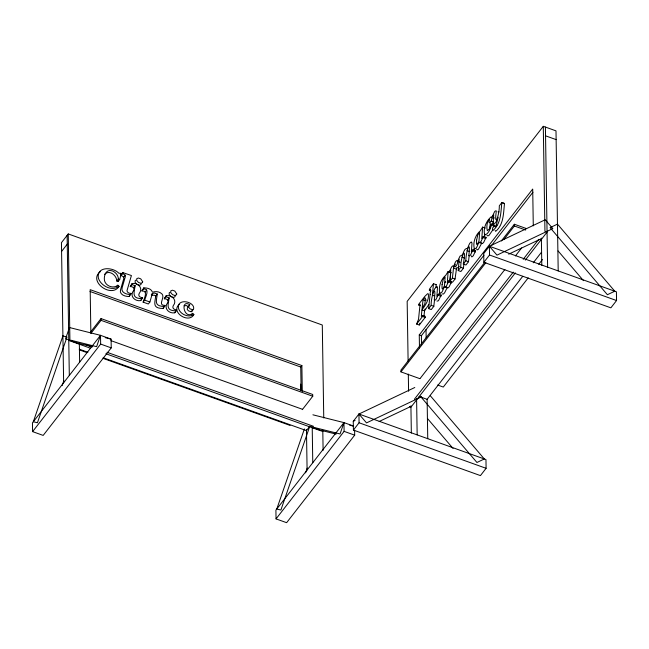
<?xml version="1.0" encoding="UTF-8"?>
<svg xmlns="http://www.w3.org/2000/svg" width="649" height="649" viewBox="0 0 649 649"><rect width="100%" height="100%" fill="white"/><g stroke="black" fill="none" stroke-linecap="round" stroke-linejoin="round"><path stroke-width="0.97" d="M489.468 229.381L490.295 223.337M492.145 216.888L494.546 211.752L495.357 210.884L496.347 210.957C493.824 228.789 499.414 215.947 499.324 205.806L501.864 202.561C500.768 211.907 501.133 223.824 493.021 230.387L492.469 229.535A2.409 0.844 -70.3 0 1 493.126 227.028L494.36 225.657L495.69 226.777L496.023 226.193L498.164 217.269L495.779 222.429L493.605 224.603L493.102 223.443L493.759 214.722L492.145 216.888L493.905 217.52M501.75 202.512L504.508 203.51C503.421 212.856 503.778 224.773 495.666 231.336L495.114 230.476M456.604 267.713L455.063 278.989L452.523 282.258L449.879 281.309L450.795 269.952L449.189 272.118L450.958 272.75M449.879 281.309L452.418 278.04L453.497 268.102L455.054 264.151C453.318 270.698 458.875 263.664 457.35 260.874L456.604 260.565L455.428 262.034L453.57 266.569L452.953 265.782L451.59 266.974L449.189 272.118M434.538 299.838L433.824 306.312L431.285 309.573L428.632 308.624L431.171 305.363C430.741 296.585 436.769 281.35 434.27 300.057L435.284 300.098L436.104 299.23L438.505 294.111L441.15 295.06L438.748 300.179L437.937 301.047L436.923 301.006M463.93 263.624L463.418 268.248L460.879 271.517L458.226 270.568L460.766 267.299C460.53 256.598 467.053 243.351 463.297 264.046L465.95 264.995L468.489 261.725L469.203 255.252M463.297 264.046L465.836 260.776C465.958 250.384 471.174 237.891 468.773 255.682L469.787 255.73L470.598 254.862L472.999 249.727L475.644 250.676L473.243 255.811L471.815 256.931L471.279 255.836M418.759 305.071L418.873 304.04L424.771 296.455L427.618 293.673L428.34 293.875C429.273 299.814 425.363 305.379 421.915 309.889L421.323 316.436L422.661 315.43L425.306 316.379L425.192 317.41L419.278 325.011L416.626 324.062L418.532 319.259L420.073 304.17L418.759 305.071L420.52 305.703M419.278 325.011L419.96 323.161M423.067 299.692L422.061 308.624L424.925 303.456L425.428 298.102L424.487 298.021L423.067 299.692L425.712 300.641L426.271 299.919M416.626 324.062L422.548 316.461L422.661 315.43M423.951 316.274L424.56 310.839L428.794 304.551M428.632 308.624L430.603 289.34L429.338 290.233L431.106 290.866M435.909 287.629L436.144 284.619M458.226 270.568L459.184 259.17L457.577 261.336L460.222 262.285M449.887 281.195L450.787 272.41M484.381 236.828L484.722 233.916M429.338 290.233L429.468 289.178L433.5 283.67L436.233 284.7M444.557 286.639L445.238 287.028L446.504 285.885L448.913 280.733L451.558 281.682L449.149 286.834L447.883 287.978L447.21 287.588C442.723 284.181 443.932 292.383 440.298 293.299L439.917 293.259C438.075 287.288 440.906 279.159 445.798 275.241L448.143 271.46L450.901 272.466M457.577 261.336L459.979 256.193L461.699 255.26C463.029 255.544 463.654 249.135 466.388 248.478L466.793 248.697C467.759 250.068 468.781 242.994 470.89 242.207L471.474 242.004L471.985 243.14L471.369 251.917L472.999 249.727M479.059 242.272L479.733 242.661L480.998 241.525L483.408 236.374L486.052 237.323L483.651 242.466L482.377 243.61L481.704 243.221C477.218 239.822 478.435 248.015 474.8 248.94L474.411 248.892C472.569 242.929 475.401 234.792 480.292 230.874L482.637 227.101L485.395 228.099M439.478 294.532L439.697 292.902M473.981 250.173L474.192 248.543M192.55 309.873L191.95 311.382L191.098 311.715L188.616 310.92L187.269 309.549L187.399 307.78L189.776 304.73C180.016 298.499 183.805 320.306 192.729 313.353L193.873 314.554C188.818 324.143 170.168 311.893 179.246 304.405M141.125 283.759L140.914 284.595L139.259 285.284L136.89 284.432L135.179 282.542L135.146 280.701L135.819 280.173M175.173 295.968L174.962 296.804L173.299 297.493L170.93 296.642L169.227 294.743L169.194 292.91L169.868 292.383M445.198 282.729L445.539 281.431M104.643 274.308C109.202 269.384 116.804 275.395 116.763 281.017L118.15 281.52L118.621 279.768M118.15 281.52L119.708 279.508L121.347 273.391L118.808 273.197C112.942 266.917 96.352 266.139 98.372 278.072C100.749 285.974 112.009 291.669 119.067 286.339L117.842 285.227C112.934 289.438 104.246 285.422 104.319 278.94A25.587 16.347 37.9 0 1 105.373 273.651C108.845 266.634 118.621 272.702 118.321 279.013L116.763 281.017M149.895 302.004L152.345 293.526L154.543 293.04L157.301 294.038C156.336 301.266 153.886 306.36 164.635 306.466L164.96 305.419C157.082 305.395 165.446 297.534 161.99 293.981C159.549 291.498 155.614 291.133 152.483 292.22C151.387 288.643 147.063 287.848 143.81 287.856L141.928 290.906C148.686 290.655 143.843 299.051 143.121 302.134L148.329 304.008L149.895 302.004L144.678 300.13L143.121 302.134M144.678 300.13C145.4 297.047 150.252 288.651 143.486 288.902L141.928 290.906M491.699 224.53C490.376 228.253 489.086 233.324 485.127 234.979L484.689 234.792C482.929 228.594 486.304 221.033 491.017 216.92L491.569 217.147C493.029 220.222 487.456 227.028 489.646 219.378C486.645 221.836 486.401 227.166 487.318 230.711L489.378 228.919L491.139 224.513L494.343 225.479L493.873 227.004M121.103 275.492L122.937 272.629L131.406 275.533L127.407 289.251C125.914 291.815 128.729 293.567 131.041 293.389L129.159 296.447C125.395 296.796 118.945 294.549 120.56 289.73L123.862 278.332L123.115 276.563L121.103 275.492L122.937 272.629M130.271 286.59L132.161 283.532C137.961 282.445 143.575 288.172 139.202 293.478C137.75 295.912 140.298 297.786 142.602 297.534L140.711 300.592C134.927 301.688 129.2 295.936 133.589 290.614C135.033 288.221 132.574 286.323 130.271 286.59L132.161 283.532M129.159 296.447L131.041 293.389M143.486 288.902L143.81 287.856M140.711 300.592L142.602 297.534M164.319 298.791L166.201 295.741C172.009 294.646 177.623 300.382 173.251 305.687C171.798 308.113 174.346 309.995 176.65 309.743L174.759 312.794C168.975 313.897 163.248 308.145 167.637 302.823C169.081 300.43 166.623 298.524 164.319 298.791L166.201 295.741M151.939 295.165L154.503 295.254L155.736 296.041C154.778 303.27 152.328 308.372 163.077 308.478L163.402 307.431M174.759 312.794L176.65 309.743M62.15 385.579L63.797 380.809M100.514 335.33L96.596 346.68L65.541 338.875L69.459 327.534L100.514 335.33L111.093 339.127L111.23 347.88L43.175 435.414L32.588 431.617L32.45 422.864L100.514 335.33L100.652 344.084L32.588 431.617M304.389 428.948L276.782 509.019L280.887 510.049L309.816 426.166M305.606 472.853L307.253 468.091M353.673 426.093L343.962 422.613L340.052 433.962L310.936 426.644M447.21 287.588L444.589 292.837L443.413 294.038L442.253 293.924M481.704 243.221L478.459 249.2L477.445 249.889L476.528 249.054M492.721 230.03L488.973 235.433L487.772 235.928L487.01 235.263M438.505 294.111L436.874 296.293L437.491 287.499L436.98 286.363L434.789 288.594L432.494 293.518L433.5 283.67M440.728 295.822L441.15 295.06M475.23 251.431L475.644 250.676M448.913 280.733L447.283 282.923L448.143 271.46M483.408 236.374L481.777 238.564L482.637 227.101M485.63 238.078L486.052 237.323M459.273 266.358L458.072 267.988L457.334 267.607M450.617 283.24L451.136 282.445M323.754 417.932L322.293 325.011L68.25 233.932L61.444 242.685L63.643 382.748M61.582 251.439L67.253 244.146M120.308 274.73L121.347 273.391M123.683 277.212L125.249 275.2L122.669 273.489M116.804 286.566L117.842 285.227M119.067 286.339C111.417 298.71 87.445 280.985 100.53 271.509M90.6 331.996L101.025 318.586L312.721 394.478L312.753 396.231L302.329 409.641M91.241 332.953L101.049 320.338L101.025 318.586M133.589 287.685L135.154 285.682L131.828 284.587M145.206 291.985L146.763 289.981M151.306 294.865L152.345 293.526M155.736 296.041L157.301 294.038M167.637 299.895L169.194 297.891L165.876 296.788M163.921 306.758L164.96 305.419M163.077 308.478L164.635 306.466M191.098 311.715L193.507 309.378C195.673 302.604 180.471 298.167 178.402 305.541C177.274 313.029 188.015 318.627 193.873 314.554M191.682 314.692L192.729 313.353M301.12 390.893L300.738 367.026L301.874 365.565L90.179 289.673L90.868 333.44M309.849 426.247L306.442 430.62L103.159 357.745M558.197 270.917L555.998 130.863L543.294 126.312L407.166 301.371L408.107 360.966M424.706 309.573L425.209 308.932M312.907 414.808L343.962 422.613L275.906 510.138L276.044 518.892L286.623 522.688L354.687 435.163L354.614 430.295M276.044 518.892L344.1 431.366L343.962 422.613M419.473 347.856L419.27 334.925L532.707 189.046L533.283 225.844M353.405 430.068L359.075 422.775L358.946 414.021L485.963 459.557L486.101 468.31L480.43 475.603L353.405 430.068L353.267 421.315L358.946 414.021L414.792 387.51M489.395 246.255L496.972 255.13L552.826 228.618L545.241 219.743L489.395 246.255L483.724 253.548L483.862 262.301L610.879 307.837L616.55 300.544L616.412 291.79L489.395 246.255L489.533 255.008L483.862 262.301M421.526 344.635L421.388 335.687L483.992 255.171M491.431 245.606L532.967 192.193M484.6 262.512L400.92 370.125L400.952 371.877L419.765 378.627M501.336 240.982L514.357 224.246L526.59 228.626M400.952 371.877L485.874 262.667M503.843 239.546L514.381 225.998L514.357 224.246M419.96 378.692L504.881 269.481M515.42 255.925L521.618 247.959M414.411 399.216L513.245 272.118M523.191 259.332L538.727 239.343M515.363 272.88L410.939 407.174L409.527 406.663M525.309 260.087L547.058 232.107L544.941 231.352L543.294 126.312M427.748 438.683L427.123 399.297L522.705 276.369M533.259 262.796L541.331 252.42M528.213 277.845L443.291 387.055L437.645 385.035M538.751 264.289L542.467 259.511M189.776 304.73L188.956 305.776L188.827 307.545L190.173 308.908L192.664 309.703M492.778 218.421L494.222 218.096M508.702 254.165L541.655 238.524M353.267 421.315L355.1 420.447M421.461 396.823L366.523 422.897L358.946 414.021M379.162 421.493L411.206 406.29M184.113 305.744L186.506 305.574L188.21 306.742M498.002 211.834L498.992 211.907M496.826 225.373L495.885 225.195M430.271 294.622L430.685 294.589M494.343 225.479L491.139 224.513M142.277 298.581C131.276 298.816 134.14 292.65 135.154 285.682M176.325 310.79C165.325 311.017 168.188 304.852 169.194 297.891M130.717 294.443C126.953 294.792 120.503 292.545 122.126 287.718L125.33 276.709L125.249 275.2M105.276 337.667L111.093 339.127M76.128 342.672L92.629 346.817M349.697 425.184L353.583 426.166M320.549 430.198L336.077 434.1M545.549 135.819L556.136 139.616M501.864 202.561L504.508 203.51M514.381 225.998L525.674 230.046M491.082 221.204L493.727 222.153L492.518 223.8L491.764 223.451M483.254 237.656L485.906 238.605M478.994 242.353L481.639 243.302M489.533 255.008L616.55 300.544M472.845 251.009L475.49 251.958M466.972 250.603L469.616 251.552M461.901 257.126L464.546 258.075M465.836 260.776L468.489 261.725M460.766 267.299L463.418 268.248M453.497 268.102L456.142 269.051M452.418 278.04L455.063 278.989M448.759 282.023L451.404 282.964M444.5 286.712L447.145 287.661M438.351 295.368L440.996 296.317M432.307 295.181L434.067 295.814M431.171 305.363L433.824 306.312M421.915 309.889L424.56 310.839M422.548 316.461L425.192 317.41M419.27 334.925L421.388 335.687M118.321 279.013L119.708 279.508M419.165 396.474L427.107 399.322M90 291.466L300.738 367.026M101.049 320.338L312.753 396.231M359.075 422.775L486.101 468.31M110.89 340.62L302.564 409.332M100.652 344.084L111.23 347.88M344.1 431.366L354.687 435.163M86.074 344.773L91.785 346.826M107.004 352.277L313.475 426.296M70.838 340.774L75.243 342.356M313.41 427.74L319.584 429.954M90.649 348.278L68.77 340.433L69.897 338.981L68.25 233.932M105.876 353.737L322.804 431.512M79.3 349.186L87.891 352.269M79.316 349.86L86.95 352.594M103.159 358.402L290.062 425.411M558.083 250.936L583.483 280.66M430.263 395.703L484.332 458.973L476.942 462.477L420.276 396.158M427.626 418.702L453.034 448.427M545.411 127.066L547.61 267.128M541.363 238.061L541.793 265.327M426.028 329.603L426.158 337.683M416.585 398.535L417.161 434.895M410.914 405.828L411.344 433.094M408.31 374.092L408.586 391.266M322.788 430.165L323.105 450.365M312.218 427.383L312.769 462.729M306.466 429.622L307.099 470.022M301.874 365.565L302.28 391.428M300.657 384.135L300.755 389.968M79.332 342.883L79.632 362.077M67.115 235.392L69.313 375.447M442.074 284.578L442.01 288.326L442.594 289.016L444.476 285.649L445.125 277.001L443.283 279.313L442.074 284.578M476.577 240.211L476.504 243.959L477.088 244.649L478.97 241.282L479.627 232.642L477.778 234.946L476.577 240.211M142.683 281.755L142.472 282.591L140.817 283.28L138.448 282.429L136.736 280.53L136.712 278.697L138.375 277.999L140.744 278.851L142.683 281.755M176.731 293.956L176.52 294.792L174.865 295.482L172.496 294.638L170.784 292.74L170.752 290.906L172.423 290.208L174.792 291.052L176.731 293.956M62.912 335.947L33.326 421.736L37.431 422.767L67.017 336.985L62.912 335.947M557.459 224.124L550.076 227.629L607.391 294.711L614.781 291.206L557.459 224.124"/></g></svg>
